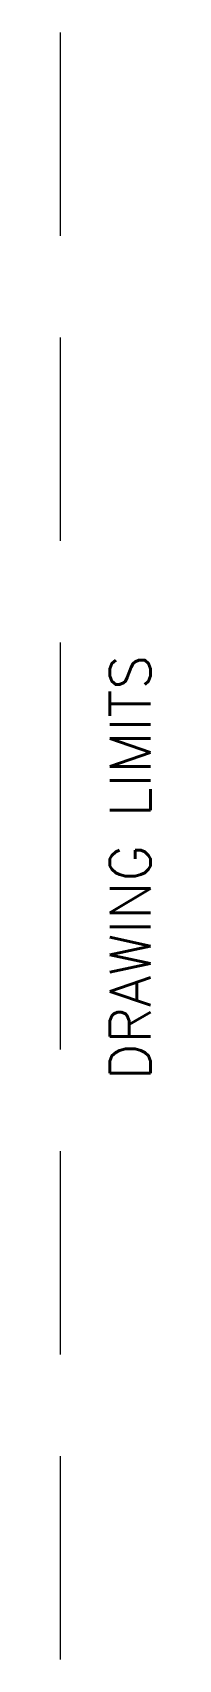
# Model space of a CAD drawing. Extents: x 0 to 0.22, y -2 to 2.
import ezdxf

# ---------------------------------------------------------------- set-up
doc = ezdxf.new("R2010")
doc.units = 21
doc.header["$MEASUREMENT"] = 0
doc.linetypes.add('DASHED', pattern=[0.75, 0.5, -0.25])
doc.layers.get('0').update_dxf_attribs({"lineweight": 15})
doc.styles.add('Text', font='romans.shx', dxfattribs={"height": 0.1})

msp = doc.modelspace()

# ---------------------------------------------------------------- linework, layer by layer
at = {"linetype": 'DASHED', "lineweight": 5}
for p, q in [((0, 0), (0, 2)), ((0, -2), (0, 0))]:
    msp.add_line(p, q, dxfattribs=at)

# ---------------------------------------------------------------- texts
at = {"lineweight": 5, "insert": (0.1219, -0.5759), "char_height": 0.1, "attachment_point": 1, "rotation": 90, "style": 'Text'}
msp.add_mtext_dynamic_manual_height_columns('DRAWING LIMITS', width=1.276437, gutter_width=0.5, heights=[0], dxfattribs=at)

doc.saveas('drawing.dxf')
